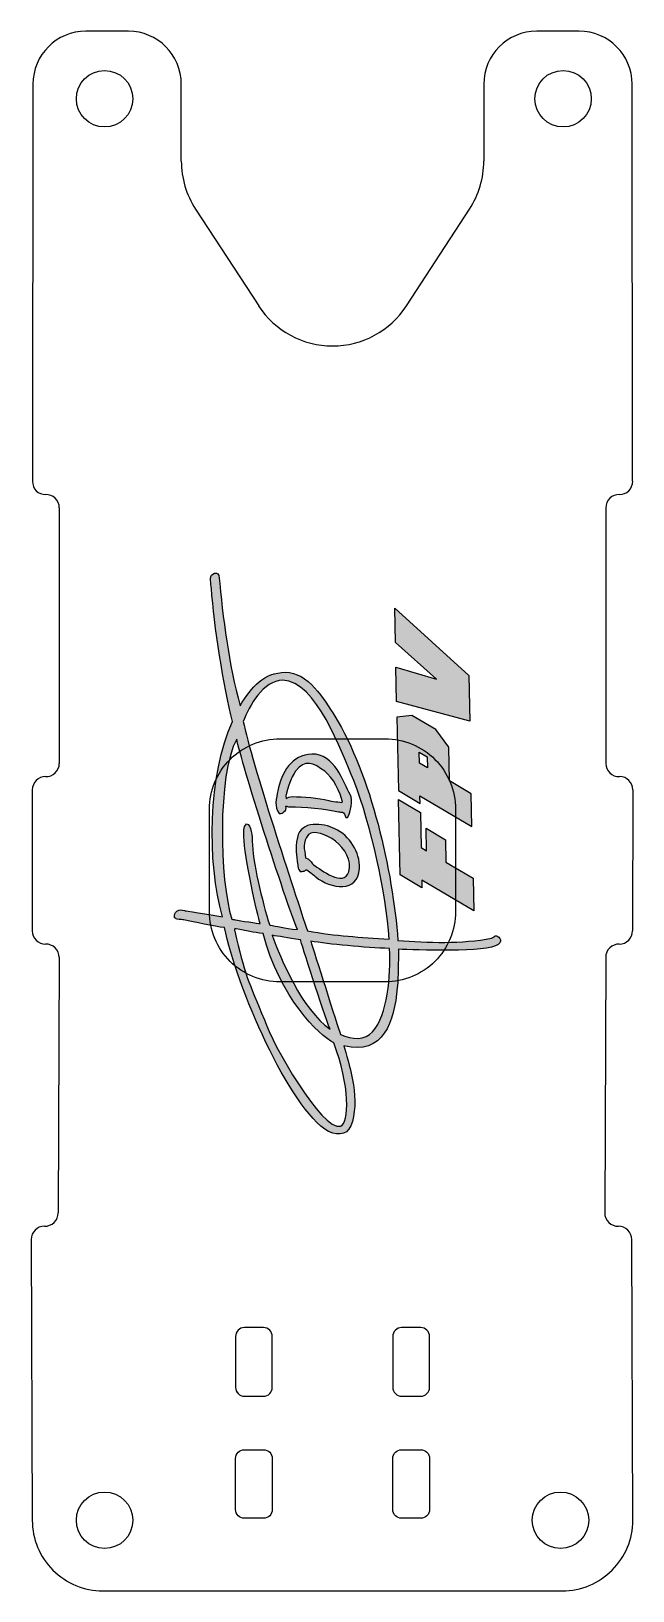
# Model space of a CAD drawing. Header units: millimetres. Extents: x 203.3 to 237.4, y -39.8 to 48.6.
import ezdxf

# ---------------------------------------------------------------- set-up
doc = ezdxf.new("R2010")
doc.units = ezdxf.units.MM
doc.header["$MEASUREMENT"] = 0
doc.layers.add('Ultra Micro Top Plate', color=50, linetype='Continuous')

msp = doc.modelspace()

# ---------------------------------------------------------------- hatches: boundary and pattern name
at = {"layer": 'Ultra Micro Top Plate'}
h = msp.add_hatch(color=256, dxfattribs=at)
edge = h.paths.add_edge_path()
edge.add_spline(control_points=[(217.683, 12.266), (216.458, 12.248), (215.777, 11.475), (215.112, 10.373), (214.468, 12.708), (214.132, 15.357), (213.909, 17.76), (213.857, 17.94), (213.689, 17.921), (213.563, 17.842), (213.346, 17.705), (213.465, 17.268), (213.482, 17.034), (213.633, 14.962), (214.167, 11.438), (214.676, 9.478), (213.311, 6.478), (213.223, 1.458), (214.108, -1.6), (214.067, -1.588), (212.168, -1.286), (212.043, -1.266), (212.035, -1.265), (211.974, -1.255), (211.953, -1.25), (211.795, -1.215), (211.676, -1.158), (211.52, -1.288), (211.388, -1.399), (211.399, -1.459), (211.399, -1.666), (211.484, -1.688), (211.472, -1.731), (211.648, -1.745), (211.772, -1.755), (211.815, -1.754), (211.929, -1.779), (212.493, -1.905), (213.654, -2.137), (214.229, -2.217), (214.905, -5.51), (217.854, -12.455), (220.126, -13.783), (220.771, -14.066), (221.286, -13.948), (221.484, -13.213), (221.884, -11.721), (221.253, -9.824), (220.998, -8.919), (223.25, -9.492), (223.845, -7.546), (224.027, -5.622), (224.094, -4.908), (224.08, -4.19), (224.092, -3.446), (224.994, -3.469), (229.171, -3.647), (229.749, -3.174), (230.054, -2.925), (229.745, -2.656), (229.584, -2.681), (229.513, -2.711), (229.509, -2.778), (229.372, -2.816), (227.742, -3.136), (225.71, -3.084), (224.06, -2.943), (223.771, 0.993), (222.536, 6.459), (220.482, 9.776), (219.899, 10.755), (218.934, 12.284), (217.683, 12.266), (217.683, 12.266), (217.683, 12.266), (217.683, 12.266)], knot_values=[0, 0, 0, 0, 1, 1, 1, 2, 2, 2, 3, 3, 3, 4, 4, 4, 5, 5, 5, 6, 6, 6, 7, 7, 7, 8, 8, 8, 9, 9, 9, 10, 10, 10, 11, 11, 11, 12, 12, 12, 13, 13, 13, 14, 14, 14, 15, 15, 15, 16, 16, 16, 17, 17, 17, 18, 18, 18, 19, 19, 19, 20, 20, 20, 21, 21, 21, 22, 22, 22, 23, 23, 23, 24, 24, 24, 25, 25, 25, 25], degree=3, periodic=0)
edge = h.paths.add_edge_path()
edge.add_spline(control_points=[(218.931, -2.398), (218.248, -0.374), (215.721, 7.289), (215.293, 9.481), (215.646, 10.36), (216.407, 11.816), (217.536, 11.814), (219.408, 11.81), (220.86, 7.769), (221.556, 6.13), (222.566, 3.517), (223.372, -0.207), (223.566, -2.863), (221.908, -2.755), (220.541, -2.7), (218.931, -2.398), (218.931, -2.398), (218.931, -2.398), (218.931, -2.398)], knot_values=[0, 0, 0, 0, 1, 1, 1, 2, 2, 2, 3, 3, 3, 4, 4, 4, 5, 5, 5, 6, 6, 6, 6], degree=3, periodic=0)
edge = h.paths.add_edge_path()
edge.add_spline(control_points=[(216.489, -7.452), (215.615, -5.327), (215.338, -4.815), (214.812, -2.42), (214.806, -2.392), (214.73, -2.252), (214.887, -2.28), (215.45, -2.38), (215.87, -2.493), (216.421, -2.549), (217.342, -6.158), (219.588, -8.332), (220.419, -8.752), (221.348, -11.139), (221.307, -13.316), (220.808, -13.481), (219.756, -13.752), (216.931, -8.817), (216.489, -7.452), (216.489, -7.452), (216.489, -7.452), (216.489, -7.452)], knot_values=[0, 0, 0, 0, 1, 1, 1, 2, 2, 2, 3, 3, 3, 4, 4, 4, 5, 5, 5, 6, 6, 6, 7, 7, 7, 7], degree=3, periodic=0)
edge = h.paths.add_edge_path()
edge.add_spline(control_points=[(214.921, 8.484), (215.156, 7.197), (217.655, -0.626), (218.369, -2.324), (217.577, -2.252), (217.189, -2.124), (216.791, -2.08), (216.364, -0.772), (215.8, 1.626), (215.803, 2.685), (215.804, 2.881), (215.755, 3.652), (215.473, 3.67), (215.279, 3.494), (215.327, 3.171), (215.328, 2.94), (215.333, 1.842), (216.107, -1.554), (216.246, -1.982), (216.15, -1.976), (215.092, -1.82), (214.832, -1.776), (214.743, -1.749), (214.755, -1.746), (214.636, -1.742), (213.951, 0.454), (213.808, 6.437), (214.921, 8.484), (214.921, 8.484), (214.921, 8.484), (214.921, 8.484)], knot_values=[0, 0, 0, 0, 1, 1, 1, 2, 2, 2, 3, 3, 3, 4, 4, 4, 5, 5, 5, 6, 6, 6, 7, 7, 7, 8, 8, 8, 9, 9, 9, 10, 10, 10, 10], degree=3, periodic=0)
edge = h.paths.add_edge_path()
edge.add_spline(control_points=[(223.584, -3.393), (223.668, -4.966), (223.47, -7.152), (222.626, -8.124), (222.203, -8.611), (221.468, -8.584), (220.809, -8.281), (220.643, -7.789), (219.287, -3.542), (219.117, -2.985), (220.109, -3.147), (222.205, -3.357), (223.584, -3.393), (223.584, -3.393), (223.584, -3.393), (223.584, -3.393)], knot_values=[0, 0, 0, 0, 1, 1, 1, 2, 2, 2, 3, 3, 3, 4, 4, 4, 5, 5, 5, 5], degree=3, periodic=0)
edge = h.paths.add_edge_path()
edge.add_spline(control_points=[(220.688, 4.357), (220.04, 4.521), (218.649, 4.655), (217.959, 4.633), (217.774, 4.627), (217.821, 4.685), (217.71, 4.678), (217.724, 4.509), (217.731, 4.458), (217.618, 4.366), (217.504, 4.274), (217.489, 4.271), (217.322, 4.258), (217.025, 4.642), (217.173, 5.11), (217.253, 5.55), (217.437, 6.561), (218.057, 7.592), (219.171, 7.629), (220.462, 7.671), (220.981, 6.005), (221.351, 5.332), (221.522, 5.021), (221.38, 4.345), (221.211, 4.035), (221.211, 4.035), (221.099, 4.041), (221.099, 4.041), (221.065, 4.141), (221.023, 4.312), (220.91, 4.333), (220.846, 4.345), (220.76, 4.339), (220.688, 4.357), (220.688, 4.357), (220.688, 4.357), (220.688, 4.357)], knot_values=[0, 0, 0, 0, 1, 1, 1, 2, 2, 2, 3, 3, 3, 4, 4, 4, 5, 5, 5, 6, 6, 6, 7, 7, 7, 8, 8, 8, 9, 9, 9, 10, 10, 10, 11, 11, 11, 12, 12, 12, 12], degree=3, periodic=0)
edge = h.paths.add_edge_path()
edge.add_spline(control_points=[(218.517, 0.972), (218.46, 1.057), (218.402, 1.066), (218.378, 1.305), (218.305, 2.022), (218.219, 2.135), (218.362, 2.903), (218.543, 3.876), (219.833, 3.706), (220.479, 3.398), (221.33, 2.992), (221.918, 2.082), (221.879, 1.133), (221.823, -0.265), (220.234, -0.017), (219.401, 0.663), (219.318, 0.73), (218.917, 1.064), (218.895, 1.065), (218.836, 1.067), (218.793, 1.017), (218.735, 0.994), (218.663, 0.965), (218.6, 0.971), (218.517, 0.972), (218.517, 0.972), (218.517, 0.972), (218.517, 0.972)], knot_values=[0, 0, 0, 0, 1, 1, 1, 2, 2, 2, 3, 3, 3, 4, 4, 4, 5, 5, 5, 6, 6, 6, 7, 7, 7, 8, 8, 8, 9, 9, 9, 9], degree=3, periodic=0)
edge = h.paths.add_edge_path()
edge.add_spline(control_points=[(220.212, -7.98), (218.629, -6.873), (217.403, -3.953), (216.924, -2.652), (217.289, -2.703), (217.801, -2.795), (218.529, -2.906), (218.569, -3.002), (219.81, -7.011), (220.212, -7.98), (220.212, -7.98), (220.212, -7.98), (220.212, -7.98)], knot_values=[0, 0, 0, 0, 1, 1, 1, 2, 2, 2, 3, 3, 3, 4, 4, 4, 4], degree=3, periodic=0)
edge = h.paths.add_edge_path()
edge.add_spline(control_points=[(218.826, 1.744), (218.769, 2.233), (218.602, 2.617), (218.998, 3.073), (219.617, 3.547), (221.667, 2.268), (221.27, 0.946), (221.003, 0.059), (219.676, 1.076), (219.279, 1.35), (219.12, 1.497), (219.084, 1.652), (218.826, 1.744), (218.826, 1.744), (218.826, 1.744), (218.826, 1.744)], knot_values=[0, 0, 0, 0, 1, 1, 1, 2, 2, 2, 3, 3, 3, 4, 4, 4, 5, 5, 5, 5], degree=3, periodic=0)
edge = h.paths.add_edge_path()
edge.add_spline(control_points=[(217.732, 5.115), (217.62, 5.336), (218.046, 6.379), (218.258, 6.659), (218.785, 7.359), (219.267, 7.129), (219.909, 6.653), (220.341, 6.352), (220.848, 5.435), (220.915, 4.892), (220.81, 4.879), (220.263, 4.966), (220.141, 4.998), (219.517, 5.161), (218.717, 5.192), (218.065, 5.224), (217.951, 5.226), (217.767, 5.147), (217.732, 5.115)], knot_values=[0, 0, 0, 0, 1, 1, 1, 2, 2, 2, 3, 3, 3, 4, 4, 4, 5, 5, 5, 6, 6, 6, 6], degree=3, periodic=0)
h = msp.add_hatch(color=256, dxfattribs=at)
h.paths.add_polyline_path([(224.102, 5.044), (225.343, 4.311), (225.384, 2.324), (225.685, 2.146), (225.659, 3.419), (226.753, 2.773), (226.778, 1.5), (228.321, 0.59), (228.358, -1.258), (225.41, 0.483), (225.419, 0.048), (224.189, 0.774)])
h.paths.add_polyline_path([(225.312, 5.265), (228.261, 3.524), (228.223, 5.372), (226.982, 6.104), (226.943, 8.014), (226.205, 9.018), (224.858, 9.813), (224.007, 9.717), (224.092, 5.556), (225.321, 4.83)])
h.paths.add_polyline_path([(225.735, 6.841), (225.281, 7.109), (225.268, 7.746), (225.723, 7.477)])
h.paths.add_polyline_path([(226.257, 11.886), (223.921, 13.964), (223.881, 15.904), (228.087, 12.079), (228.139, 9.502), (223.989, 10.61), (223.949, 12.551)])

# ---------------------------------------------------------------- linework, layer by layer
for p, q in [((208.775, 48.633), (206.362, 48.633)), ((234.344, 48.633), (231.931, 48.633)), ((203.362, 45.633), (203.333, 23.1)), ((211.775, 41.27), (211.775, 45.633)), ((228.931, 45.633), (228.931, 41.27)), ((237.373, 23.1), (237.344, 45.633)), ((212.586, 38.541), (216.164, 33.049)), ((224.543, 33.049), (228.121, 38.541)), ((204.856, 21.6), (204.856, 7.1)), ((235.85, 21.6), (235.85, 7.1)), ((203.327, 5.6), (203.327, -2.4)), ((237.38, 5.6), (237.367, -2.4)), ((204.85, -3.9), (204.794, -18.4)), ((235.844, -3.9), (235.787, -18.4)), ((203.264, -19.9), (203.325, -35.832)), ((237.381, -35.832), (237.317, -19.9)), ((207.325, -39.833), (233.381, -39.833))]:
    msp.add_line(p, q, dxfattribs=at)
for points in [[(226.257, 11.886), (223.921, 13.964), (223.881, 15.904), (228.087, 12.079), (228.139, 9.502), (223.989, 10.61), (223.949, 12.551), (226.257, 11.886)], [(225.312, 5.265), (228.261, 3.524), (228.223, 5.372), (226.982, 6.104), (226.943, 8.014), (226.205, 9.018), (224.858, 9.813), (224.007, 9.717), (224.092, 5.556), (225.321, 4.83), (225.312, 5.265), (225.312, 5.265)], [(225.735, 6.841), (225.281, 7.109), (225.268, 7.746), (225.723, 7.477), (225.735, 6.841), (225.735, 6.841)], [(224.102, 5.044), (225.343, 4.311), (225.384, 2.324), (225.685, 2.146), (225.659, 3.419), (226.753, 2.773), (226.778, 1.5), (228.321, 0.59), (228.358, -1.258), (225.41, 0.483), (225.419, 0.048), (224.189, 0.774), (224.102, 5.044), (224.102, 5.044)]]:
    msp.add_lwpolyline(points, dxfattribs=at)
for points in [[(217.373, -5.299, -0.414214), (213.373, -1.299), (213.373, 4.499, -0.414214), (217.373, 8.499), (223.333, 8.499, -0.414214), (227.333, 4.499), (227.333, -1.299, -0.414214), (223.333, -5.299)], [(216.436, -28.796, 0.414214), (216.936, -28.296), (216.936, -25.406, 0.414214), (216.436, -24.906), (215.353, -24.906, 0.414214), (214.853, -25.406), (214.853, -28.296, 0.414214), (215.353, -28.796)], [(225.853, -28.296), (225.853, -25.406, 0.414214), (225.353, -24.906), (224.27, -24.906, 0.414214), (223.77, -25.406), (223.77, -28.296, 0.414214), (224.27, -28.796), (225.353, -28.796, 0.414214)], [(216.936, -32.328), (216.936, -35.218, -0.414214), (216.436, -35.718), (215.353, -35.718, -0.414214), (214.853, -35.218), (214.853, -32.328, -0.414214), (215.353, -31.828), (216.436, -31.828, -0.414214)], [(225.853, -32.328), (225.853, -35.218, -0.414214), (225.353, -35.718), (224.27, -35.718, -0.414214), (223.77, -35.218), (223.77, -32.328, -0.414214), (224.27, -31.828), (225.353, -31.828, -0.414214)]]:
    msp.add_lwpolyline(points, format="xyb", close=True, dxfattribs=at)
for centre in [(207.427, 44.803), (233.427, 44.803), (207.427, -35.833), (233.28, -35.833)]:
    msp.add_circle(centre, 1.6, dxfattribs=at)
for centre, radius, start, end in [((206.362, 45.633), 3, 90, 180), ((208.775, 45.633), 3, 0, 90), ((231.931, 45.633), 3, 90, 180), ((234.344, 45.633), 3, 0, 90), ((216.775, 41.27), 5, 180, 213.08291), ((223.931, 41.27), 5, 326.91709, 0), ((220.353, 35.778), 5, 213.08291, 326.91709), ((204.084, 23.1), 0.751, 180, 270.00069), ((236.623, 23.1), 0.751, 269.99931, 0), ((204.106, 21.6), 0.75, 360, 91.74369), ((236.6, 21.6), 0.75, 88.25631, 180), ((204.106, 7.1), 0.75, 267.79515, 0), ((236.6, 7.1), 0.75, 180, 272.20485), ((204.077, 5.6), 0.751, 89.99861, 179.953), ((236.629, 5.6), 0.751, 0.047, 90.00139), ((204.077, -2.4), 0.751, 180, 270.00069), ((236.616, -2.4), 0.751, 269.99931, 0), ((204.1, -3.9), 0.75, 360, 91.74369), ((236.594, -3.9), 0.75, 88.25631, 180), ((204.044, -18.4), 0.75, 267.79515, 0), ((236.537, -18.4), 0.75, 180, 272.20485), ((204.015, -19.901), 0.751, 89.99861, 179.953), ((236.566, -19.901), 0.751, 0.047, 90.00139), ((215.353, -28.296), 0.5, 180, 270), ((207.325, -35.833), 4, 179.99008, 270), ((233.381, -35.833), 4, 270, 0.00992)]:
    msp.add_arc(centre, radius, start, end, dxfattribs=at)
for points, knots in [([(217.683, 12.266), (216.458, 12.248), (215.777, 11.475), (215.112, 10.373), (214.468, 12.708), (214.132, 15.357), (213.909, 17.76), (213.857, 17.94), (213.689, 17.921), (213.563, 17.842), (213.346, 17.705), (213.465, 17.268), (213.482, 17.034), (213.633, 14.962), (214.167, 11.438), (214.676, 9.478), (213.311, 6.478), (213.223, 1.458), (214.108, -1.6), (214.067, -1.588), (212.168, -1.286), (212.043, -1.266), (212.035, -1.265), (211.974, -1.255), (211.953, -1.25), (211.795, -1.215), (211.676, -1.158), (211.52, -1.288), (211.388, -1.399), (211.399, -1.459), (211.399, -1.666), (211.484, -1.688), (211.472, -1.731), (211.648, -1.745), (211.772, -1.755), (211.815, -1.754), (211.929, -1.779), (212.493, -1.905), (213.654, -2.137), (214.229, -2.217), (214.905, -5.51), (217.854, -12.455), (220.126, -13.783), (220.771, -14.066), (221.286, -13.948), (221.484, -13.213), (221.884, -11.721), (221.253, -9.824), (220.998, -8.919), (223.25, -9.492), (223.845, -7.546), (224.027, -5.622), (224.094, -4.908), (224.08, -4.19), (224.092, -3.446), (224.994, -3.469), (229.171, -3.647), (229.749, -3.174), (230.054, -2.925), (229.745, -2.656), (229.584, -2.681), (229.513, -2.711), (229.509, -2.778), (229.372, -2.816), (227.742, -3.136), (225.71, -3.084), (224.06, -2.943), (223.771, 0.993), (222.536, 6.459), (220.482, 9.776), (219.899, 10.755), (218.934, 12.284), (217.683, 12.266), (217.683, 12.266), (217.683, 12.266), (217.683, 12.266)], [0, 0, 0, 0, 1, 1, 1, 2, 2, 2, 3, 3, 3, 4, 4, 4, 5, 5, 5, 6, 6, 6, 7, 7, 7, 8, 8, 8, 9, 9, 9, 10, 10, 10, 11, 11, 11, 12, 12, 12, 13, 13, 13, 14, 14, 14, 15, 15, 15, 16, 16, 16, 17, 17, 17, 18, 18, 18, 19, 19, 19, 20, 20, 20, 21, 21, 21, 22, 22, 22, 23, 23, 23, 24, 24, 24, 25, 25, 25, 25]), ([(218.931, -2.398), (218.248, -0.374), (215.721, 7.289), (215.293, 9.481), (215.646, 10.36), (216.407, 11.816), (217.536, 11.814), (219.408, 11.81), (220.86, 7.769), (221.556, 6.13), (222.566, 3.517), (223.372, -0.207), (223.566, -2.863), (221.908, -2.755), (220.541, -2.7), (218.931, -2.398), (218.931, -2.398), (218.931, -2.398), (218.931, -2.398)], [0, 0, 0, 0, 1, 1, 1, 2, 2, 2, 3, 3, 3, 4, 4, 4, 5, 5, 5, 6, 6, 6, 6]), ([(214.921, 8.484), (215.156, 7.197), (217.655, -0.626), (218.369, -2.324), (217.577, -2.252), (217.189, -2.124), (216.791, -2.08), (216.364, -0.772), (215.8, 1.626), (215.803, 2.685), (215.804, 2.881), (215.755, 3.652), (215.473, 3.67), (215.279, 3.494), (215.327, 3.171), (215.328, 2.94), (215.333, 1.842), (216.107, -1.554), (216.246, -1.982), (216.15, -1.976), (215.092, -1.82), (214.832, -1.776), (214.743, -1.749), (214.755, -1.746), (214.636, -1.742), (213.951, 0.454), (213.808, 6.437), (214.921, 8.484), (214.921, 8.484), (214.921, 8.484), (214.921, 8.484)], [0, 0, 0, 0, 1, 1, 1, 2, 2, 2, 3, 3, 3, 4, 4, 4, 5, 5, 5, 6, 6, 6, 7, 7, 7, 8, 8, 8, 9, 9, 9, 10, 10, 10, 10]), ([(220.688, 4.357), (220.04, 4.521), (218.649, 4.655), (217.959, 4.633), (217.774, 4.627), (217.821, 4.685), (217.71, 4.678), (217.724, 4.509), (217.731, 4.458), (217.618, 4.366), (217.504, 4.274), (217.489, 4.271), (217.322, 4.258), (217.025, 4.642), (217.173, 5.11), (217.253, 5.55), (217.437, 6.561), (218.057, 7.592), (219.171, 7.629), (220.462, 7.671), (220.981, 6.005), (221.351, 5.332), (221.522, 5.021), (221.38, 4.345), (221.211, 4.035), (221.211, 4.035), (221.099, 4.041), (221.099, 4.041), (221.065, 4.141), (221.023, 4.312), (220.91, 4.333), (220.846, 4.345), (220.76, 4.339), (220.688, 4.357), (220.688, 4.357), (220.688, 4.357), (220.688, 4.357)], [0, 0, 0, 0, 1, 1, 1, 2, 2, 2, 3, 3, 3, 4, 4, 4, 5, 5, 5, 6, 6, 6, 7, 7, 7, 8, 8, 8, 9, 9, 9, 10, 10, 10, 11, 11, 11, 12, 12, 12, 12]), ([(217.732, 5.115), (217.62, 5.336), (218.046, 6.379), (218.258, 6.659), (218.785, 7.359), (219.267, 7.129), (219.909, 6.653), (220.341, 6.352), (220.848, 5.435), (220.915, 4.892), (220.81, 4.879), (220.263, 4.966), (220.141, 4.998), (219.517, 5.161), (218.717, 5.192), (218.065, 5.224), (217.951, 5.226), (217.767, 5.147), (217.732, 5.115)], [0, 0, 0, 0, 1, 1, 1, 2, 2, 2, 3, 3, 3, 4, 4, 4, 5, 5, 5, 6, 6, 6, 6]), ([(218.517, 0.972), (218.46, 1.057), (218.402, 1.066), (218.378, 1.305), (218.305, 2.022), (218.219, 2.135), (218.362, 2.903), (218.543, 3.876), (219.833, 3.706), (220.479, 3.398), (221.33, 2.992), (221.918, 2.082), (221.879, 1.133), (221.823, -0.265), (220.234, -0.017), (219.401, 0.663), (219.318, 0.73), (218.917, 1.064), (218.895, 1.065), (218.836, 1.067), (218.793, 1.017), (218.735, 0.994), (218.663, 0.965), (218.6, 0.971), (218.517, 0.972), (218.517, 0.972), (218.517, 0.972), (218.517, 0.972)], [0, 0, 0, 0, 1, 1, 1, 2, 2, 2, 3, 3, 3, 4, 4, 4, 5, 5, 5, 6, 6, 6, 7, 7, 7, 8, 8, 8, 9, 9, 9, 9]), ([(218.826, 1.744), (218.769, 2.233), (218.602, 2.617), (218.998, 3.073), (219.617, 3.547), (221.667, 2.268), (221.27, 0.946), (221.003, 0.059), (219.676, 1.076), (219.279, 1.35), (219.12, 1.497), (219.084, 1.652), (218.826, 1.744), (218.826, 1.744), (218.826, 1.744), (218.826, 1.744)], [0, 0, 0, 0, 1, 1, 1, 2, 2, 2, 3, 3, 3, 4, 4, 4, 5, 5, 5, 5]), ([(216.489, -7.452), (215.615, -5.327), (215.338, -4.815), (214.812, -2.42), (214.806, -2.392), (214.73, -2.252), (214.887, -2.28), (215.45, -2.38), (215.87, -2.493), (216.421, -2.549), (217.342, -6.158), (219.588, -8.332), (220.419, -8.752), (221.348, -11.139), (221.307, -13.316), (220.808, -13.481), (219.756, -13.752), (216.931, -8.817), (216.489, -7.452), (216.489, -7.452), (216.489, -7.452), (216.489, -7.452)], [0, 0, 0, 0, 1, 1, 1, 2, 2, 2, 3, 3, 3, 4, 4, 4, 5, 5, 5, 6, 6, 6, 7, 7, 7, 7]), ([(220.212, -7.98), (218.629, -6.873), (217.403, -3.953), (216.924, -2.652), (217.289, -2.703), (217.801, -2.795), (218.529, -2.906), (218.569, -3.002), (219.81, -7.011), (220.212, -7.98), (220.212, -7.98), (220.212, -7.98), (220.212, -7.98)], [0, 0, 0, 0, 1, 1, 1, 2, 2, 2, 3, 3, 3, 4, 4, 4, 4]), ([(223.584, -3.393), (223.668, -4.966), (223.47, -7.152), (222.626, -8.124), (222.203, -8.611), (221.468, -8.584), (220.809, -8.281), (220.643, -7.789), (219.287, -3.542), (219.117, -2.985), (220.109, -3.147), (222.205, -3.357), (223.584, -3.393), (223.584, -3.393), (223.584, -3.393), (223.584, -3.393)], [0, 0, 0, 0, 1, 1, 1, 2, 2, 2, 3, 3, 3, 4, 4, 4, 5, 5, 5, 5])]:
    msp.add_open_spline(points, degree=3, knots=knots, dxfattribs=at)

doc.saveas('drawing.dxf')
